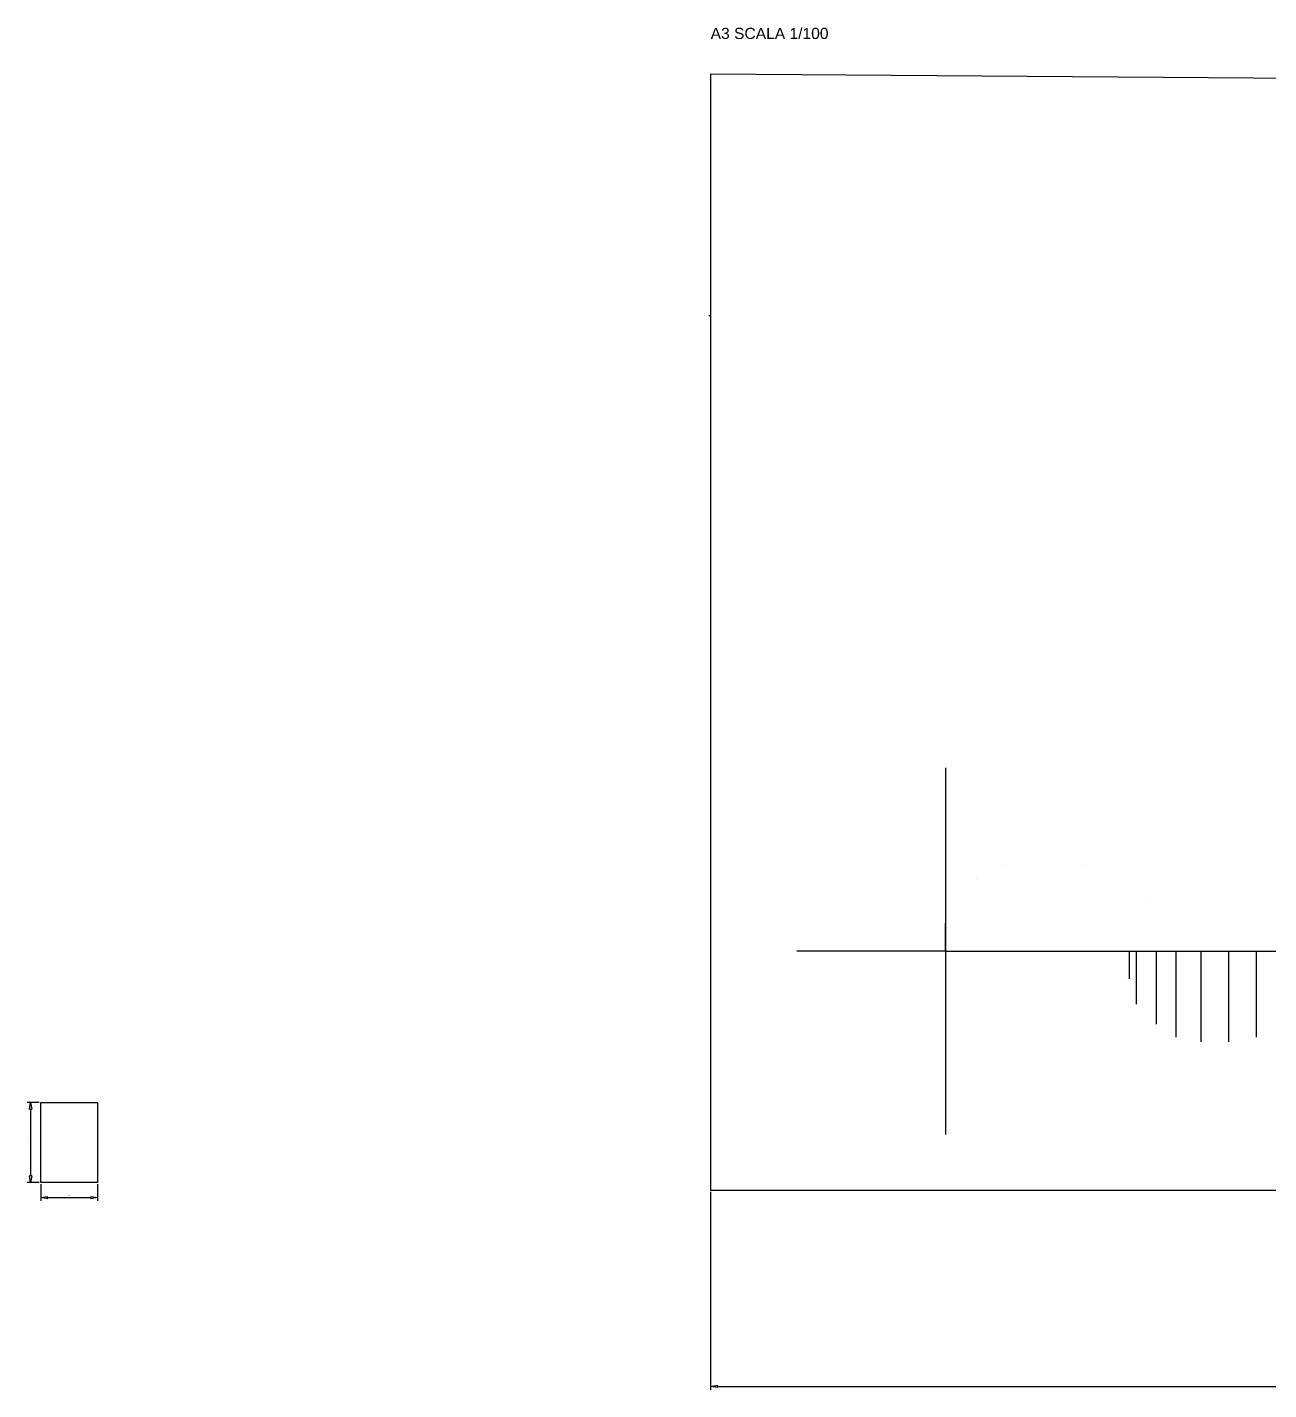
# Model space of a CAD drawing. Header units: metres. Extents: x 50 to 970, y 25 to 530.
# Drawn here: x 50 to 510, y 25 to 530 of the extents above; entities that cross this region are included whole.
import ezdxf

# ---------------------------------------------------------------- set-up
doc = ezdxf.new("R2010")
doc.units = ezdxf.units.M
doc.styles.add('arial 030', font='arial.ttf', dxfattribs={"height": 0.3})
doc.styles.get("Standard").update_dxf_attribs({"font": 'arial.ttf', "height": 0.3})
doc.dimstyles.new('Copia di ISO-25', dxfattribs={"dimtxt": 0.3, "dimasz": 2.5, "dimexe": 1.25, "dimexo": 0.625, "dimtad": 1, "dimtxsty": 'arial 030', "dimcen": 2.5, "dimadec": 0, "dimazin": 0, "dimtfac": 1, "dimtmove": 0, "dimatfit": 3, "dimfxl": 1, "dimarcsym": 0})
doc.dimstyles.new('ISO-25', dxfattribs={"dimtxt": 0.3, "dimasz": 2.5, "dimexe": 1.25, "dimexo": 0.625, "dimtad": 1, "dimtxsty": 'Standard', "dimcen": 2.5, "dimadec": 0, "dimazin": 0, "dimtfac": 1, "dimtmove": 0, "dimatfit": 3, "dimfxl": 1, "dimarcsym": 0})

# ---------------------------------------------------------------- blocks, each defined once
blk = doc.blocks.new('_ClosedBlank')
at = {"color": 0, "linetype": 'ByBlock', "lineweight": -2}
for p, q in [((-1, 0.17), (0, 0)), ((-1, 0.17), (-1, -0.17)), ((0, 0), (-1, -0.17))]:
    blk.add_line(p, q, dxfattribs=at)
blk = doc.blocks.new('*D1')
at = {"color": 0, "lineweight": -2, "ltscale": 3, "transparency": 16777216}
for p, q in [((54.08, 131.39), (49.66, 131.39)), ((54.08, 101.69), (49.66, 101.69))]:
    blk.add_line(p, q, dxfattribs=at)
at = {"color": 2, "lineweight": -2, "ltscale": 3, "transparency": 16777216}
blk.add_line((50.91, 128.89), (50.91, 104.19), dxfattribs=at)
at = {"layer": 'Defpoints', "color": 0, "ltscale": 3, "transparency": 16777216}
for p in [(54.71, 131.39), (50.91, 101.69), (54.71, 101.69)]:
    blk.add_point(p, dxfattribs=at)
at = {"color": 2, "lineweight": -2, "ltscale": 3, "transparency": 16777216, "xscale": 2.5, "yscale": 2.5, "zscale": 2.5}
for p, rotation in [((50.91, 131.39), 90), ((50.91, 101.69), 270)]:
    blk.add_blockref('_ClosedBlank', p, dxfattribs=dict(at, rotation=rotation))
at = {"color": 0, "ltscale": 3, "transparency": 16777216, "insert": (50.11, 116.54), "char_height": 0.3, "attachment_point": 5, "rotation": 90}
blk.add_mtext('29,7', dxfattribs=at)
blk = doc.blocks.new('*D3')
at = {"color": 0, "lineweight": -2, "transparency": 16777216}
for p, q in [((54.71, 101.07), (54.71, 94.85)), ((75.71, 101.07), (75.71, 94.85))]:
    blk.add_line(p, q, dxfattribs=at)
at = {"color": 2, "lineweight": -2, "transparency": 16777216}
blk.add_line((57.21, 96.1), (73.21, 96.1), dxfattribs=at)
at = {"layer": 'Defpoints', "color": 0, "transparency": 16777216}
for p in [(54.71, 101.69), (75.71, 101.69), (75.71, 96.1)]:
    blk.add_point(p, dxfattribs=at)
at = {"color": 2, "lineweight": -2, "transparency": 16777216, "xscale": 2.5, "yscale": 2.5, "zscale": 2.5, "rotation": 180}
blk.add_blockref('_ClosedBlank', (54.71, 96.1), dxfattribs=at)
at = {"color": 2, "lineweight": -2, "transparency": 16777216, "xscale": 2.5, "yscale": 2.5, "zscale": 2.5}
blk.add_blockref('_ClosedBlank', (75.71, 96.1), dxfattribs=at)
at = {"color": 0, "transparency": 16777216, "insert": (65.21, 96.87), "char_height": 0.3, "attachment_point": 5, "style": 'arial 030'}
blk.add_mtext('21', dxfattribs=at)
blk = doc.blocks.new('*D4')
at = {"color": 0, "lineweight": -2, "transparency": 16777216}
for p, q in [((303.18, 98.24), (303.18, 24.78)), ((882.8, 98.24), (882.8, 24.78))]:
    blk.add_line(p, q, dxfattribs=at)
at = {"color": 2, "lineweight": -2, "transparency": 16777216}
blk.add_line((305.68, 26.03), (880.3, 26.03), dxfattribs=at)
at = {"layer": 'Defpoints', "color": 0, "transparency": 16777216}
for p in [(303.18, 98.86), (882.8, 98.86), (882.8, 26.03)]:
    blk.add_point(p, dxfattribs=at)
at = {"color": 2, "lineweight": -2, "transparency": 16777216, "xscale": 2.5, "yscale": 2.5, "zscale": 2.5, "rotation": 180}
blk.add_blockref('_ClosedBlank', (303.18, 26.03), dxfattribs=at)
at = {"color": 2, "lineweight": -2, "transparency": 16777216, "xscale": 2.5, "yscale": 2.5, "zscale": 2.5}
blk.add_blockref('_ClosedBlank', (882.8, 26.03), dxfattribs=at)
at = {"color": 0, "transparency": 16777216, "insert": (592.99, 26.84), "char_height": 0.3, "attachment_point": 5, "style": 'arial 030'}
blk.add_mtext('579,62', dxfattribs=at)

msp = doc.modelspace()

# ---------------------------------------------------------------- linework, layer by layer
for p, q in [((303.18, 512.877), (303.18, 98.865)), ((882.797, 508.737), (303.18, 512.877)), ((303.18, 492.176), (303.032, 492.177)), ((303.18, 423.172), (302.539, 423.177)), ((390.339, 255.534), (390.339, 119.495)), ((411.259, 219.424), (411.259, 219.424)), ((421.509, 221.164), (421.509, 221.164)), ((441.059, 219.424), (441.059, 219.424)), ((401.959, 214.594), (401.959, 214.594)), ((394.609, 207.144), (394.609, 207.144)), ((464.206, 207.144), (464.206, 207.144)), ((390.339, 187.514), (390.339, 197.824)), ((390.339, 197.824), (390.339, 197.824)), ((390.339, 187.514), (335.138, 187.514)), ((390.339, 187.514), (671.158, 187.514)), ((441.059, 187.514), (441.059, 187.514)), ((458.409, 187.514), (458.409, 177.204)), ((458.409, 187.514), (458.409, 177.204)), ((458.409, 187.514), (458.409, 177.204)), ((458.409, 187.514), (458.409, 177.204)), ((458.409, 187.514), (458.409, 177.204)), ((458.409, 187.514), (458.409, 177.204)), ((458.409, 187.514), (458.409, 177.204)), ((458.409, 187.514), (458.409, 177.204)), ((458.409, 187.514), (458.409, 177.204)), ((458.409, 187.514), (458.409, 177.204)), ((458.409, 187.514), (458.409, 177.204)), ((458.409, 187.514), (458.409, 177.204)), ((458.409, 187.514), (458.409, 177.204)), ((458.409, 187.514), (458.409, 177.204)), ((458.409, 187.514), (458.409, 177.204)), ((458.409, 187.514), (458.409, 177.204)), ((458.409, 187.514), (458.409, 177.204)), ((458.409, 187.514), (458.409, 177.204)), ((458.409, 187.514), (458.409, 177.204)), ((458.409, 187.514), (458.409, 177.204)), ((458.409, 187.514), (458.409, 177.204)), ((458.409, 187.514), (458.409, 177.204)), ((458.409, 187.514), (458.409, 177.204)), ((458.409, 187.514), (458.409, 177.204)), ((458.409, 187.514), (458.409, 177.204)), ((458.409, 187.514), (458.409, 177.204)), ((458.409, 187.514), (458.409, 177.204)), ((458.409, 187.514), (458.409, 177.204)), ((458.409, 187.514), (458.409, 177.204)), ((458.409, 187.514), (458.409, 177.204)), ((458.409, 187.514), (458.409, 177.204)), ((458.409, 187.514), (458.409, 177.204)), ((458.409, 187.514), (458.409, 177.204)), ((458.409, 187.514), (458.409, 177.204)), ((458.409, 187.514), (458.409, 177.204)), ((458.409, 187.514), (458.409, 177.204)), ((458.409, 187.514), (458.409, 177.204)), ((458.409, 187.514), (458.409, 177.204)), ((458.409, 187.514), (458.409, 177.204)), ((458.409, 187.514), (458.409, 177.204)), ((461.059, 187.514), (461.059, 167.884)), ((461.059, 187.514), (461.059, 167.884)), ((461.059, 187.514), (461.059, 167.884)), ((461.059, 187.514), (461.059, 167.884)), ((461.059, 187.514), (461.059, 167.884)), ((461.059, 187.514), (461.059, 167.884)), ((461.059, 187.514), (461.059, 167.884)), ((461.059, 187.514), (461.059, 167.884)), ((461.059, 187.514), (461.059, 167.884)), ((461.059, 187.514), (461.059, 167.884)), ((461.059, 187.514), (461.059, 167.884)), ((461.059, 187.514), (461.059, 167.884)), ((461.059, 187.514), (461.059, 167.884)), ((461.059, 187.514), (461.059, 167.884)), ((461.059, 187.514), (461.059, 167.884)), ((461.059, 187.514), (461.059, 167.884)), ((461.059, 187.514), (461.059, 167.884)), ((461.059, 187.514), (461.059, 167.884)), ((461.059, 187.514), (461.059, 167.884)), ((461.059, 187.514), (461.059, 167.884)), ((461.059, 187.514), (461.059, 167.884)), ((461.059, 187.514), (461.059, 167.884)), ((461.059, 187.514), (461.059, 167.884)), ((461.059, 187.514), (461.059, 167.884)), ((461.059, 187.514), (461.059, 167.884)), ((461.059, 187.514), (461.059, 167.884)), ((461.059, 187.514), (461.059, 167.884)), ((461.059, 187.514), (461.059, 167.884)), ((461.059, 187.514), (461.059, 167.884)), ((461.059, 187.514), (461.059, 167.884)), ((461.059, 187.514), (461.059, 167.884)), ((461.059, 187.514), (461.059, 167.884)), ((461.059, 187.514), (461.059, 167.884)), ((461.059, 187.514), (461.059, 167.884)), ((461.059, 187.514), (461.059, 167.884)), ((461.059, 187.514), (461.059, 167.884)), ((461.059, 187.514), (461.059, 167.884)), ((461.059, 187.514), (461.059, 167.884)), ((461.059, 187.514), (461.059, 167.884)), ((461.059, 187.514), (461.059, 167.884)), ((468.409, 187.514), (468.409, 160.434)), ((468.409, 187.514), (468.409, 160.434)), ((468.409, 187.514), (468.409, 160.434)), ((468.409, 187.514), (468.409, 160.434)), ((468.409, 187.514), (468.409, 160.434)), ((468.409, 187.514), (468.409, 160.434)), ((468.409, 187.514), (468.409, 160.434)), ((468.409, 187.514), (468.409, 160.434)), ((468.409, 187.514), (468.409, 160.434)), ((468.409, 187.514), (468.409, 160.434)), ((468.409, 187.514), (468.409, 160.434)), ((468.409, 187.514), (468.409, 160.434)), ((468.409, 187.514), (468.409, 160.434)), ((468.409, 187.514), (468.409, 160.434)), ((468.409, 187.514), (468.409, 160.434)), ((468.409, 187.514), (468.409, 160.434)), ((468.409, 187.514), (468.409, 160.434)), ((468.409, 187.514), (468.409, 160.434)), ((468.409, 187.514), (468.409, 160.434)), ((468.409, 187.514), (468.409, 160.434)), ((468.409, 187.514), (468.409, 160.434)), ((468.409, 187.514), (468.409, 160.434)), ((468.409, 187.514), (468.409, 160.434)), ((468.409, 187.514), (468.409, 160.434)), ((468.409, 187.514), (468.409, 160.434)), ((468.409, 187.514), (468.409, 160.434)), ((468.409, 187.514), (468.409, 160.434)), ((468.409, 187.514), (468.409, 160.434)), ((468.409, 187.514), (468.409, 160.434)), ((468.409, 187.514), (468.409, 160.434)), ((468.409, 187.514), (468.409, 160.434)), ((468.409, 187.514), (468.409, 160.434)), ((468.409, 187.514), (468.409, 160.434)), ((468.409, 187.514), (468.409, 160.434)), ((468.409, 187.514), (468.409, 160.434)), ((468.409, 187.514), (468.409, 160.434)), ((468.409, 187.514), (468.409, 160.434)), ((468.409, 187.514), (468.409, 160.434)), ((468.409, 187.514), (468.409, 160.434)), ((468.409, 187.514), (468.409, 160.434)), ((475.759, 187.514), (475.759, 167.884)), ((475.759, 187.514), (475.759, 155.604)), ((475.759, 187.514), (475.759, 167.884)), ((475.759, 187.514), (475.759, 155.604)), ((475.759, 187.514), (475.759, 167.884)), ((475.759, 187.514), (475.759, 155.604)), ((475.759, 187.514), (475.759, 167.884)), ((475.759, 187.514), (475.759, 155.604)), ((475.759, 187.514), (475.759, 167.884)), ((475.759, 187.514), (475.759, 155.604)), ((475.759, 187.514), (475.759, 167.884)), ((475.759, 187.514), (475.759, 155.604)), ((475.759, 187.514), (475.759, 167.884)), ((475.759, 187.514), (475.759, 155.604)), ((475.759, 187.514), (475.759, 167.884)), ((475.759, 187.514), (475.759, 155.604)), ((475.759, 187.514), (475.759, 167.884)), ((475.759, 187.514), (475.759, 155.604)), ((475.759, 187.514), (475.759, 167.884)), ((475.759, 187.514), (475.759, 155.604)), ((475.759, 187.514), (475.759, 167.884)), ((475.759, 187.514), (475.759, 155.604)), ((475.759, 187.514), (475.759, 167.884)), ((475.759, 187.514), (475.759, 155.604)), ((475.759, 187.514), (475.759, 167.884)), ((475.759, 187.514), (475.759, 155.604)), ((475.759, 187.514), (475.759, 167.884)), ((475.759, 187.514), (475.759, 155.604)), ((475.759, 187.514), (475.759, 167.884)), ((475.759, 187.514), (475.759, 155.604)), ((475.759, 187.514), (475.759, 167.884)), ((475.759, 187.514), (475.759, 155.604)), ((475.759, 187.514), (475.759, 167.884)), ((475.759, 187.514), (475.759, 155.604)), ((475.759, 187.514), (475.759, 167.884)), ((475.759, 187.514), (475.759, 155.604)), ((475.759, 187.514), (475.759, 167.884)), ((475.759, 187.514), (475.759, 155.604)), ((475.759, 187.514), (475.759, 167.884)), ((475.759, 187.514), (475.759, 155.604)), ((475.759, 187.514), (475.759, 167.884)), ((475.759, 187.514), (475.759, 155.604)), ((475.759, 187.514), (475.759, 167.884)), ((475.759, 187.514), (475.759, 155.604)), ((475.759, 187.514), (475.759, 167.884)), ((475.759, 187.514), (475.759, 155.604)), ((475.759, 187.514), (475.759, 167.884)), ((475.759, 187.514), (475.759, 155.604)), ((475.759, 187.514), (475.759, 167.884)), ((475.759, 187.514), (475.759, 155.604)), ((475.759, 187.514), (475.759, 167.884)), ((475.759, 187.514), (475.759, 155.604)), ((475.759, 187.514), (475.759, 167.884)), ((475.759, 187.514), (475.759, 155.604)), ((475.759, 187.514), (475.759, 167.884)), ((475.759, 187.514), (475.759, 155.604)), ((475.759, 187.514), (475.759, 167.884)), ((475.759, 187.514), (475.759, 155.604)), ((475.759, 187.514), (475.759, 167.884)), ((475.759, 187.514), (475.759, 155.604)), ((475.759, 187.514), (475.759, 167.884)), ((475.759, 187.514), (475.759, 155.604)), ((475.759, 187.514), (475.759, 167.884)), ((475.759, 187.514), (475.759, 155.604)), ((475.759, 187.514), (475.759, 167.884)), ((475.759, 187.514), (475.759, 155.604)), ((475.759, 187.514), (475.759, 167.884)), ((475.759, 187.514), (475.759, 155.604)), ((475.759, 187.514), (475.759, 167.884)), ((475.759, 187.514), (475.759, 155.604)), ((475.759, 187.514), (475.759, 167.884)), ((475.759, 187.514), (475.759, 155.604)), ((475.759, 187.514), (475.759, 167.884)), ((475.759, 187.514), (475.759, 155.604)), ((475.759, 187.514), (475.759, 167.884)), ((475.759, 187.514), (475.759, 155.604)), ((475.759, 187.514), (475.759, 167.884)), ((475.759, 187.514), (475.759, 155.604)), ((475.759, 187.514), (475.759, 167.884)), ((475.759, 187.514), (475.759, 155.604)), ((485.059, 187.514), (485.059, 167.884)), ((485.059, 187.514), (485.059, 153.864)), ((485.059, 187.514), (485.059, 167.884)), ((485.059, 187.514), (485.059, 153.864)), ((485.059, 187.514), (485.059, 167.884)), ((485.059, 187.514), (485.059, 153.864)), ((485.059, 187.514), (485.059, 167.884)), ((485.059, 187.514), (485.059, 153.864)), ((485.059, 187.514), (485.059, 167.884)), ((485.059, 187.514), (485.059, 153.864)), ((485.059, 187.514), (485.059, 167.884)), ((485.059, 187.514), (485.059, 153.864)), ((485.059, 187.514), (485.059, 167.884)), ((485.059, 187.514), (485.059, 153.864)), ((485.059, 187.514), (485.059, 167.884)), ((485.059, 187.514), (485.059, 153.864)), ((485.059, 187.514), (485.059, 167.884)), ((485.059, 187.514), (485.059, 153.864)), ((485.059, 187.514), (485.059, 167.884)), ((485.059, 187.514), (485.059, 153.864)), ((485.059, 187.514), (485.059, 167.884)), ((485.059, 187.514), (485.059, 153.864)), ((485.059, 187.514), (485.059, 167.884)), ((485.059, 187.514), (485.059, 153.864)), ((485.059, 187.514), (485.059, 167.884)), ((485.059, 187.514), (485.059, 153.864)), ((485.059, 187.514), (485.059, 167.884)), ((485.059, 187.514), (485.059, 153.864)), ((485.059, 187.514), (485.059, 167.884)), ((485.059, 187.514), (485.059, 153.864)), ((485.059, 187.514), (485.059, 167.884)), ((485.059, 187.514), (485.059, 153.864)), ((485.059, 187.514), (485.059, 167.884)), ((485.059, 187.514), (485.059, 153.864)), ((485.059, 187.514), (485.059, 167.884)), ((485.059, 187.514), (485.059, 153.864)), ((485.059, 187.514), (485.059, 167.884)), ((485.059, 187.514), (485.059, 153.864)), ((485.059, 187.514), (485.059, 167.884)), ((485.059, 187.514), (485.059, 153.864)), ((485.059, 187.514), (485.059, 167.884)), ((485.059, 187.514), (485.059, 153.864)), ((485.059, 187.514), (485.059, 167.884)), ((485.059, 187.514), (485.059, 153.864)), ((485.059, 187.514), (485.059, 167.884)), ((485.059, 187.514), (485.059, 153.864)), ((485.059, 187.514), (485.059, 167.884)), ((485.059, 187.514), (485.059, 153.864)), ((485.059, 187.514), (485.059, 167.884)), ((485.059, 187.514), (485.059, 153.864)), ((485.059, 187.514), (485.059, 167.884)), ((485.059, 187.514), (485.059, 153.864)), ((485.059, 187.514), (485.059, 167.884)), ((485.059, 187.514), (485.059, 153.864)), ((485.059, 187.514), (485.059, 167.884)), ((485.059, 187.514), (485.059, 153.864)), ((485.059, 187.514), (485.059, 167.884)), ((485.059, 187.514), (485.059, 153.864)), ((485.059, 187.514), (485.059, 167.884)), ((485.059, 187.514), (485.059, 153.864)), ((485.059, 187.514), (485.059, 167.884)), ((485.059, 187.514), (485.059, 153.864)), ((485.059, 187.514), (485.059, 167.884)), ((485.059, 187.514), (485.059, 153.864)), ((485.059, 187.514), (485.059, 167.884)), ((485.059, 187.514), (485.059, 153.864)), ((485.059, 187.514), (485.059, 167.884)), ((485.059, 187.514), (485.059, 153.864)), ((485.059, 187.514), (485.059, 167.884)), ((485.059, 187.514), (485.059, 153.864)), ((485.059, 187.514), (485.059, 167.884)), ((485.059, 187.514), (485.059, 153.864)), ((485.059, 187.514), (485.059, 167.884)), ((485.059, 187.514), (485.059, 153.864)), ((485.059, 187.514), (485.059, 167.884)), ((485.059, 187.514), (485.059, 153.864)), ((485.059, 187.514), (485.059, 167.884)), ((485.059, 187.514), (485.059, 153.864)), ((485.059, 187.514), (485.059, 167.884)), ((485.059, 187.514), (485.059, 153.864)), ((495.309, 187.514), (495.309, 167.884)), ((495.309, 187.514), (495.309, 153.864)), ((495.309, 187.514), (495.309, 167.884)), ((495.309, 187.514), (495.309, 153.864)), ((495.309, 187.514), (495.309, 167.884)), ((495.309, 187.514), (495.309, 153.864)), ((495.309, 187.514), (495.309, 167.884)), ((495.309, 187.514), (495.309, 153.864)), ((495.309, 187.514), (495.309, 167.884)), ((495.309, 187.514), (495.309, 153.864)), ((495.309, 187.514), (495.309, 167.884)), ((495.309, 187.514), (495.309, 153.864)), ((495.309, 187.514), (495.309, 167.884)), ((495.309, 187.514), (495.309, 153.864)), ((495.309, 187.514), (495.309, 167.884)), ((495.309, 187.514), (495.309, 153.864)), ((495.309, 187.514), (495.309, 167.884)), ((495.309, 187.514), (495.309, 153.864)), ((495.309, 187.514), (495.309, 167.884)), ((495.309, 187.514), (495.309, 153.864)), ((495.309, 187.514), (495.309, 167.884)), ((495.309, 187.514), (495.309, 153.864)), ((495.309, 187.514), (495.309, 167.884)), ((495.309, 187.514), (495.309, 153.864)), ((495.309, 187.514), (495.309, 167.884)), ((495.309, 187.514), (495.309, 153.864)), ((495.309, 187.514), (495.309, 167.884)), ((495.309, 187.514), (495.309, 153.864)), ((495.309, 187.514), (495.309, 167.884)), ((495.309, 187.514), (495.309, 153.864)), ((495.309, 187.514), (495.309, 167.884)), ((495.309, 187.514), (495.309, 153.864)), ((495.309, 187.514), (495.309, 167.884)), ((495.309, 187.514), (495.309, 153.864)), ((495.309, 187.514), (495.309, 167.884)), ((495.309, 187.514), (495.309, 153.864)), ((495.309, 187.514), (495.309, 167.884)), ((495.309, 187.514), (495.309, 153.864)), ((495.309, 187.514), (495.309, 167.884)), ((495.309, 187.514), (495.309, 153.864)), ((495.309, 187.514), (495.309, 167.884)), ((495.309, 187.514), (495.309, 153.864)), ((495.309, 187.514), (495.309, 167.884)), ((495.309, 187.514), (495.309, 153.864)), ((495.309, 187.514), (495.309, 167.884)), ((495.309, 187.514), (495.309, 153.864)), ((495.309, 187.514), (495.309, 167.884)), ((495.309, 187.514), (495.309, 153.864)), ((495.309, 187.514), (495.309, 167.884)), ((495.309, 187.514), (495.309, 153.864)), ((495.309, 187.514), (495.309, 167.884)), ((495.309, 187.514), (495.309, 153.864)), ((495.309, 187.514), (495.309, 167.884)), ((495.309, 187.514), (495.309, 153.864)), ((495.309, 187.514), (495.309, 167.884)), ((495.309, 187.514), (495.309, 153.864)), ((495.309, 187.514), (495.309, 167.884)), ((495.309, 187.514), (495.309, 153.864)), ((495.309, 187.514), (495.309, 167.884)), ((495.309, 187.514), (495.309, 153.864)), ((495.309, 187.514), (495.309, 167.884)), ((495.309, 187.514), (495.309, 153.864)), ((495.309, 187.514), (495.309, 167.884)), ((495.309, 187.514), (495.309, 153.864)), ((495.309, 187.514), (495.309, 167.884)), ((495.309, 187.514), (495.309, 153.864)), ((495.309, 187.514), (495.309, 167.884)), ((495.309, 187.514), (495.309, 153.864)), ((495.309, 187.514), (495.309, 167.884)), ((495.309, 187.514), (495.309, 153.864)), ((495.309, 187.514), (495.309, 167.884)), ((495.309, 187.514), (495.309, 153.864)), ((495.309, 187.514), (495.309, 167.884)), ((495.309, 187.514), (495.309, 153.864)), ((495.309, 187.514), (495.309, 167.884)), ((495.309, 187.514), (495.309, 153.864)), ((495.309, 187.514), (495.309, 167.884)), ((495.309, 187.514), (495.309, 153.864)), ((495.309, 187.514), (495.309, 167.884)), ((495.309, 187.514), (495.309, 153.864)), ((505.559, 187.514), (505.559, 167.884)), ((505.559, 187.514), (505.559, 155.604)), ((505.559, 187.514), (505.559, 167.884)), ((505.559, 187.514), (505.559, 155.604)), ((505.559, 187.514), (505.559, 167.884)), ((505.559, 187.514), (505.559, 155.604)), ((505.559, 187.514), (505.559, 167.884)), ((505.559, 187.514), (505.559, 155.604)), ((505.559, 187.514), (505.559, 167.884)), ((505.559, 187.514), (505.559, 155.604)), ((505.559, 187.514), (505.559, 167.884)), ((505.559, 187.514), (505.559, 155.604)), ((505.559, 187.514), (505.559, 167.884)), ((505.559, 187.514), (505.559, 155.604)), ((505.559, 187.514), (505.559, 167.884)), ((505.559, 187.514), (505.559, 155.604)), ((505.559, 187.514), (505.559, 167.884)), ((505.559, 187.514), (505.559, 155.604)), ((505.559, 187.514), (505.559, 167.884)), ((505.559, 187.514), (505.559, 155.604)), ((505.559, 187.514), (505.559, 167.884)), ((505.559, 187.514), (505.559, 155.604)), ((505.559, 187.514), (505.559, 167.884)), ((505.559, 187.514), (505.559, 155.604)), ((505.559, 187.514), (505.559, 167.884)), ((505.559, 187.514), (505.559, 155.604)), ((505.559, 187.514), (505.559, 167.884)), ((505.559, 187.514), (505.559, 155.604)), ((505.559, 187.514), (505.559, 167.884)), ((505.559, 187.514), (505.559, 155.604)), ((505.559, 187.514), (505.559, 167.884)), ((505.559, 187.514), (505.559, 155.604)), ((505.559, 187.514), (505.559, 167.884)), ((505.559, 187.514), (505.559, 155.604)), ((505.559, 187.514), (505.559, 167.884)), ((505.559, 187.514), (505.559, 155.604)), ((505.559, 187.514), (505.559, 167.884)), ((505.559, 187.514), (505.559, 155.604)), ((505.559, 187.514), (505.559, 167.884)), ((505.559, 187.514), (505.559, 155.604)), ((505.559, 187.514), (505.559, 167.884)), ((505.559, 187.514), (505.559, 155.604)), ((505.559, 187.514), (505.559, 167.884)), ((505.559, 187.514), (505.559, 155.604)), ((505.559, 187.514), (505.559, 167.884)), ((505.559, 187.514), (505.559, 155.604)), ((505.559, 187.514), (505.559, 167.884)), ((505.559, 187.514), (505.559, 155.604)), ((505.559, 187.514), (505.559, 167.884)), ((505.559, 187.514), (505.559, 155.604)), ((505.559, 187.514), (505.559, 167.884)), ((505.559, 187.514), (505.559, 155.604)), ((505.559, 187.514), (505.559, 167.884)), ((505.559, 187.514), (505.559, 155.604)), ((505.559, 187.514), (505.559, 167.884)), ((505.559, 187.514), (505.559, 155.604)), ((505.559, 187.514), (505.559, 167.884)), ((505.559, 187.514), (505.559, 155.604)), ((505.559, 187.514), (505.559, 167.884)), ((505.559, 187.514), (505.559, 155.604)), ((505.559, 187.514), (505.559, 167.884)), ((505.559, 187.514), (505.559, 155.604)), ((505.559, 187.514), (505.559, 167.884)), ((505.559, 187.514), (505.559, 155.604)), ((505.559, 187.514), (505.559, 167.884)), ((505.559, 187.514), (505.559, 155.604)), ((505.559, 187.514), (505.559, 167.884)), ((505.559, 187.514), (505.559, 155.604)), ((505.559, 187.514), (505.559, 167.884)), ((505.559, 187.514), (505.559, 155.604)), ((505.559, 187.514), (505.559, 167.884)), ((505.559, 187.514), (505.559, 155.604)), ((505.559, 187.514), (505.559, 167.884)), ((505.559, 187.514), (505.559, 155.604)), ((505.559, 187.514), (505.559, 167.884)), ((505.559, 187.514), (505.559, 155.604)), ((505.559, 187.514), (505.559, 167.884)), ((505.559, 187.514), (505.559, 155.604)), ((505.559, 187.514), (505.559, 167.884)), ((505.559, 187.514), (505.559, 155.604)), ((455.263, 177.204), (455.263, 177.204)), ((455.263, 177.204), (455.263, 177.204)), ((455.263, 177.204), (455.263, 177.204)), ((455.263, 177.204), (455.263, 177.204)), ((455.263, 177.204), (455.263, 177.204)), ((458.409, 177.204), (458.409, 177.204)), ((458.409, 177.204), (458.409, 177.204)), ((458.409, 177.204), (458.409, 177.204)), ((458.409, 177.204), (458.409, 177.204)), ((458.409, 177.204), (458.409, 177.204)), ((54.705, 131.393), (75.705, 131.393)), ((54.705, 101.693), (54.705, 131.393)), ((75.705, 131.393), (75.705, 101.693)), ((75.705, 101.693), (54.705, 101.693)), ((303.18, 98.865), (882.797, 98.865))]:
    msp.add_line(p, q)

# ---------------------------------------------------------------- texts
at = {"style": 'arial 030'}
msp.add_text('A3 SCALA 1/100', height=4.14012, dxfattribs=at).set_placement((303.18, 525.944))

# ---------------------------------------------------------------- dimensions: what is measured, and where the dimension line sits
at = {"color": 2, "ltscale": 3}
dim = msp.add_linear_dim(base=(50.913, 101.693), p1=(54.705, 131.393), p2=(54.705, 101.693), angle=90, dimstyle='ISO-25', override={"dimtxt": 20, "dimblk1": 'ClosedBlank', "dimblk2": 'ClosedBlank', "dimsah": 1, "dimclrd": 2}, dxfattribs=at)
dim.commit()
dim.dimension.update_dxf_attribs({"geometry": '*D1', "text_midpoint": (50.108, 116.543)})
at = {"color": 2}
for base, p1, p2, picture, middle in [((75.705, 96.097), (54.705, 101.693), (75.705, 101.693), '*D3', (65.205, 96.873)), ((882.797, 26.031), (303.18, 98.865), (882.797, 98.865), '*D4', (592.988, 26.836))]:
    dim = msp.add_linear_dim(base=base, p1=p1, p2=p2, dimstyle='Copia di ISO-25', override={"dimblk1": 'ClosedBlank', "dimblk2": 'ClosedBlank', "dimsah": 1, "dimclrd": 2}, dxfattribs=at)
    dim.commit()
    dim.dimension.update_dxf_attribs({"geometry": picture, "text_midpoint": middle})

doc.saveas('drawing.dxf')
